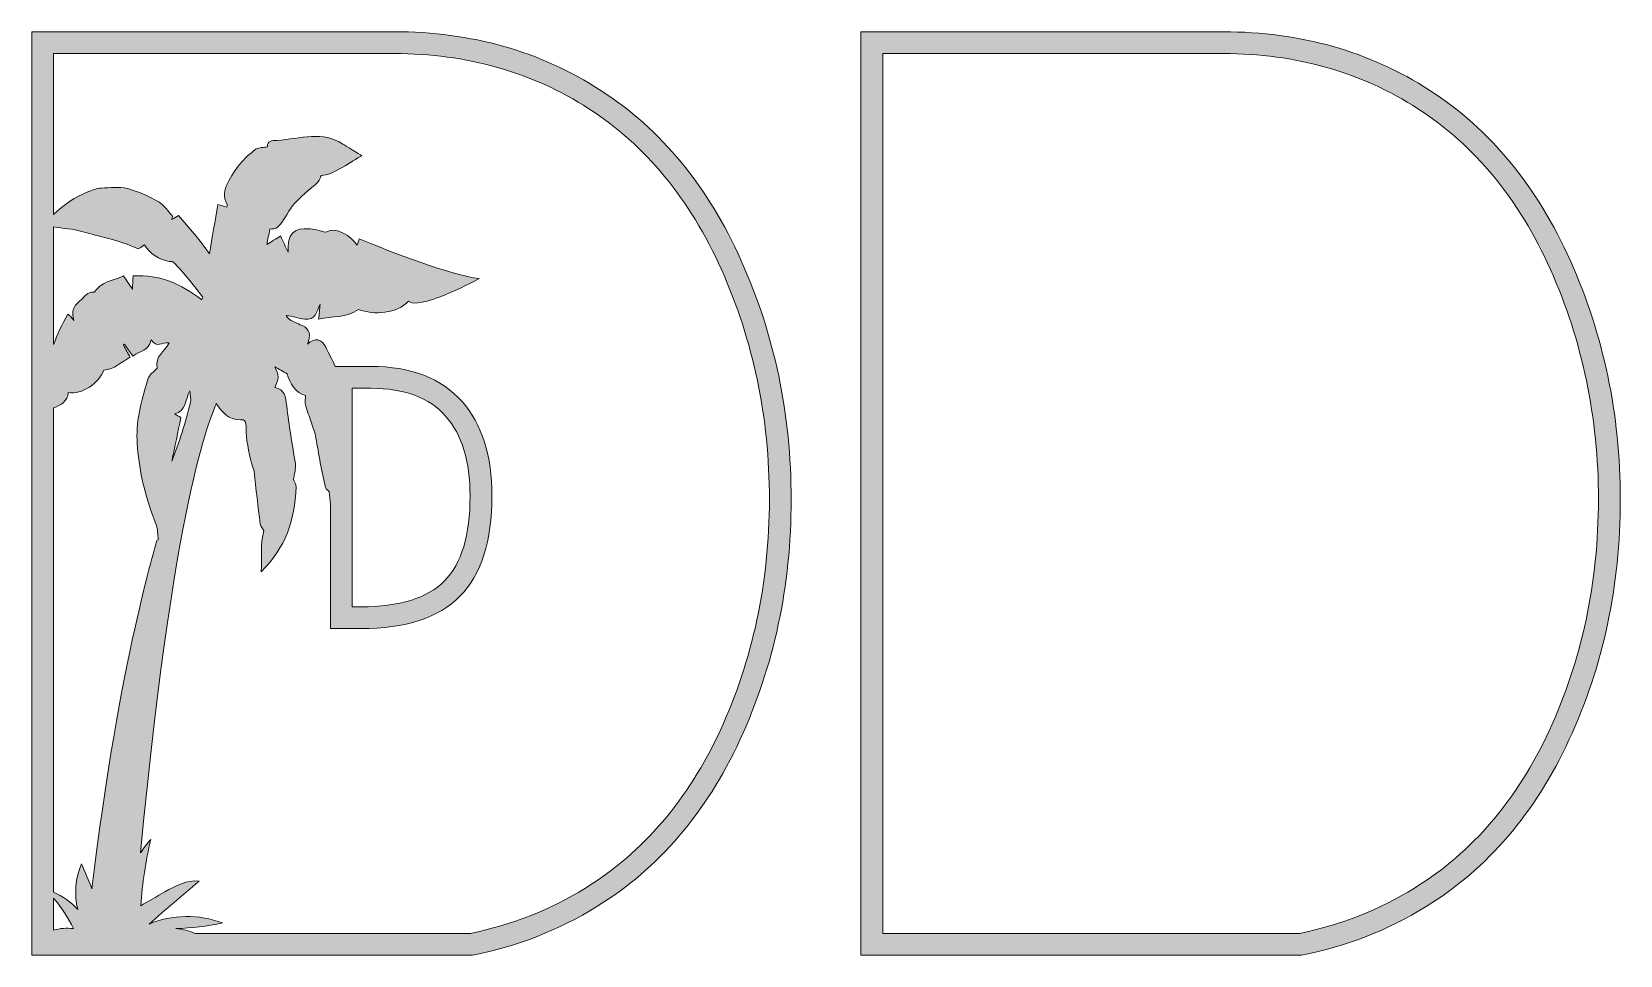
# Model space of a CAD drawing. Header units: millimetres. Extents: x 16 to 693, y 51 to 343.
# Drawn here: x 131.8 to 350.1, y 216.2 to 343.2 of the extents above; entities that cross this region are included whole.
import ezdxf

# ---------------------------------------------------------------- set-up
doc = ezdxf.new("R2010")
doc.units = ezdxf.units.MM
doc.header["$MEASUREMENT"] = 0
doc.layers.add('Layer 1', color=7, linetype='Continuous')

# ---------------------------------------------------------------- blocks, each defined once
blk = doc.blocks.new('block 11')
at = {"layer": 'Layer 1'}
h = blk.add_hatch(color=2, dxfattribs=at)
h.dxf.hatch_style = 2
edge = h.paths.add_edge_path()
edge.add_spline(control_points=[(295.53, 343.22), (295.53, 343.22), (245.72, 343.22), (245.72, 343.22), (245.72, 343.22), (245.72, 216.22), (245.72, 216.22), (245.72, 216.22), (306.3, 216.22), (306.3, 216.22), (312.46, 217.45), (318.16, 219.67), (323.4, 222.91), (331.89, 228.17), (338.44, 235.81), (343.05, 245.83), (347.75, 255.96), (350.1, 266.99), (350.1, 278.91), (350.1, 290.61), (347.81, 301.55), (343.24, 311.74), (338.67, 321.98), (332.23, 329.79), (323.92, 335.17), (315.61, 340.54), (306.15, 343.22), (295.53, 343.22), (295.53, 343.22), (295.53, 343.22), (295.53, 343.22)], knot_values=[0, 0, 0, 0, 1, 1, 1, 2, 2, 2, 3, 3, 3, 4, 4, 4, 5, 5, 5, 6, 6, 6, 7, 7, 7, 8, 8, 8, 9, 9, 9, 10, 10, 10, 10], degree=3, periodic=1)
edge = h.paths.add_edge_path()
edge.add_spline(control_points=[(295.53, 340.23), (305.51, 340.23), (314.52, 337.68), (322.29, 332.65), (330.07, 327.62), (336.2, 320.18), (340.51, 310.51), (344.88, 300.76), (347.1, 290.13), (347.1, 278.91), (347.1, 267.48), (344.82, 256.78), (340.32, 247.09), (335.99, 237.66), (329.76, 230.39), (321.83, 225.47), (317, 222.49), (311.68, 220.39), (306.01, 219.23), (306.01, 219.23), (248.73, 219.23), (248.73, 219.23), (248.73, 219.23), (248.73, 340.23), (248.73, 340.23), (248.73, 340.23), (295.53, 340.23), (295.53, 340.23)], knot_values=[0, 0, 0, 0, 0.352778, 0.352778, 0.352778, 0.705556, 0.705556, 0.705556, 1.058333, 1.058333, 1.058333, 1.411111, 1.411111, 1.411111, 1.763889, 1.763889, 1.763889, 2.116667, 2.116667, 2.116667, 2.469444, 2.469444, 2.469444, 2.822222, 2.822222, 2.822222, 3.175, 3.175, 3.175, 3.175], degree=3, periodic=0)
edge.add_line((295.53, 340.23), (295.53, 340.23))
at = {"layer": 'Layer 1', "lineweight": 0}
for points, knots in [([(295.53, 343.22), (295.53, 343.22), (245.72, 343.22), (245.72, 343.22), (245.72, 343.22), (245.72, 216.22), (245.72, 216.22), (245.72, 216.22), (306.3, 216.22), (306.3, 216.22), (312.46, 217.45), (318.16, 219.67), (323.4, 222.91), (331.89, 228.17), (338.44, 235.81), (343.05, 245.83), (347.75, 255.96), (350.1, 266.99), (350.1, 278.91), (350.1, 290.61), (347.81, 301.55), (343.24, 311.74), (338.67, 321.98), (332.23, 329.79), (323.92, 335.17), (315.61, 340.54), (306.15, 343.22), (295.53, 343.22), (295.53, 343.22), (295.53, 343.22), (295.53, 343.22)], [0, 0, 0, 0, 1, 1, 1, 2, 2, 2, 3, 3, 3, 4, 4, 4, 5, 5, 5, 6, 6, 6, 7, 7, 7, 8, 8, 8, 9, 9, 9, 10, 10, 10, 10]), ([(295.53, 340.23), (305.51, 340.23), (314.52, 337.68), (322.29, 332.65), (330.07, 327.62), (336.2, 320.18), (340.51, 310.51), (344.88, 300.76), (347.1, 290.13), (347.1, 278.91), (347.1, 267.48), (344.82, 256.78), (340.32, 247.09), (335.99, 237.66), (329.76, 230.39), (321.83, 225.47), (317, 222.49), (311.68, 220.39), (306.01, 219.23), (306.01, 219.23), (248.73, 219.23), (248.73, 219.23), (248.73, 219.23), (248.73, 340.23), (248.73, 340.23), (248.73, 340.23), (295.53, 340.23), (295.53, 340.23)], [0, 0, 0, 0, 1, 1, 1, 2, 2, 2, 3, 3, 3, 4, 4, 4, 5, 5, 5, 6, 6, 6, 7, 7, 7, 8, 8, 8, 9, 9, 9, 9])]:
    blk.add_open_spline(points, degree=3, knots=knots, dxfattribs=at)
blk = doc.blocks.new('block 12')
at = {"layer": 'Layer 1'}
h = blk.add_hatch(color=1, dxfattribs=at)
h.dxf.hatch_style = 2
edge = h.paths.add_edge_path()
edge.add_spline(control_points=[(229.28, 311.74), (224.72, 321.98), (218.27, 329.79), (209.96, 335.17), (201.65, 340.54), (192.19, 343.23), (181.57, 343.23), (181.57, 343.23), (131.76, 343.23), (131.76, 343.23), (131.76, 343.23), (131.76, 216.23), (131.76, 216.23), (131.76, 216.23), (192.34, 216.23), (192.34, 216.23), (198.49, 217.45), (204.19, 219.68), (209.44, 222.91), (217.92, 228.18), (224.48, 235.81), (229.09, 245.84), (233.79, 255.96), (236.14, 266.99), (236.14, 278.92), (236.14, 290.61), (233.85, 301.55), (229.28, 311.74)], knot_values=[0, 0, 0, 0, 1, 1, 1, 2, 2, 2, 3, 3, 3, 4, 4, 4, 5, 5, 5, 6, 6, 6, 7, 7, 7, 8, 8, 8, 9, 9, 9, 9], degree=3, periodic=1)
edge = h.paths.add_edge_path()
edge.add_spline(control_points=[(151.42, 290.69), (153, 290.96), (152.83, 292.64), (153.48, 293.83), (153.53, 293.38), (153.7, 292.67), (153.59, 292.26), (152.88, 289.45), (152.05, 286.83), (151, 284.16), (151.43, 286.16), (151.85, 288.16), (152.24, 290.17), (151.97, 290.34), (151.69, 290.51), (151.42, 290.69)], knot_values=[0, 0, 0, 0, 1, 1, 1, 2, 2, 2, 3, 3, 3, 4, 4, 4, 5, 5, 5, 5], degree=3, periodic=1)
edge = h.paths.add_edge_path()
edge.add_spline(control_points=[(145.7, 309.66), (145.67, 309.04), (145.63, 308.43), (145.61, 307.81), (145.19, 308.42), (144.77, 309.03), (144.36, 309.64), (142.85, 308.94), (141.31, 308.89), (140.34, 307.4), (139.3, 307.51), (139.1, 306.76), (138.33, 306.16), (137.44, 305.47), (137.18, 304.68), (137.55, 303.52), (137.41, 303.69), (137.24, 303.91), (137.11, 304.06), (136.97, 304.2), (136.87, 304.28), (136.74, 304.4), (135.92, 303.02), (135.28, 301.62), (134.76, 300.21), (134.76, 300.21), (134.76, 316.4), (134.76, 316.4), (136.08, 316.16), (137.38, 316.14), (138.78, 315.73), (141.02, 315.07), (143.49, 314.62), (145.71, 313.67), (145.91, 313.59), (146.25, 313.38), (146.45, 313.44), (146.8, 313.53), (146.96, 313.76), (147.24, 313.94), (147.96, 312.74), (149.32, 311.85), (150.67, 311.65), (150.88, 311.62), (151.05, 311.69), (151.15, 311.59), (151.98, 310.82), (152.71, 309.91), (153.41, 309.09), (154.1, 308.26), (154.66, 307.54), (155.29, 306.71), (155.23, 306.6), (155.18, 306.49), (155.12, 306.38), (152.2, 308.57), (149.4, 309.85), (145.7, 309.66)], knot_values=[0, 0, 0, 0, 1, 1, 1, 2, 2, 2, 3, 3, 3, 4, 4, 4, 5, 5, 5, 6, 6, 6, 7, 7, 7, 8, 8, 8, 9, 9, 9, 10, 10, 10, 11, 11, 11, 12, 12, 12, 13, 13, 13, 14, 14, 14, 15, 15, 15, 16, 16, 16, 17, 17, 17, 18, 18, 18, 19, 19, 19, 19], degree=3, periodic=1)
edge = h.paths.add_edge_path()
edge.add_spline(control_points=[(149.02, 296.98), (148.61, 296.52), (147.9, 296.05), (147.73, 295.46), (147.17, 293.55), (146.65, 291.73), (146.36, 289.79), (146.15, 288.34), (146.21, 286.87), (146.35, 285.42), (146.69, 281.98), (147.55, 278.79), (148.82, 275.57), (149.09, 274.9), (149.07, 274.08), (149.14, 273.36), (149.07, 273.33), (149.01, 273.3), (148.94, 273.27), (148.95, 272.77), (143.83, 257.32), (140.04, 225.36), (139.56, 226.5), (139.08, 227.65), (138.6, 228.79), (137.75, 226.83), (137.57, 224.59), (138.08, 222.52), (137.15, 223.52), (136.01, 224.33), (134.76, 224.9), (134.76, 224.9), (134.76, 291.49), (134.76, 291.49), (135.8, 291.86), (136.7, 292.45), (136.76, 293.6), (138.63, 293.27), (141.04, 294.94), (141.65, 296.69), (143.17, 296.75), (144, 297.83), (145.3, 298.46), (144.98, 299.03), (144.66, 299.58), (144.36, 300.15), (144.4, 300.19), (144.44, 300.24), (144.49, 300.28), (144.86, 299.72), (145.27, 299.18), (145.65, 298.62), (146.79, 299.45), (147.72, 299.26), (148.17, 300.84), (149.08, 299.64), (149.47, 300.59), (150.65, 300.44), (150, 299.06), (148.65, 298.71), (149.02, 296.98)], knot_values=[0, 0, 0, 0, 1, 1, 1, 2, 2, 2, 3, 3, 3, 4, 4, 4, 5, 5, 5, 6, 6, 6, 7, 7, 7, 8, 8, 8, 9, 9, 9, 10, 10, 10, 11, 11, 11, 12, 12, 12, 13, 13, 13, 14, 14, 14, 15, 15, 15, 16, 16, 16, 17, 17, 17, 18, 18, 18, 19, 19, 19, 20, 20, 20, 20], degree=3, periodic=1)
edge = h.paths.add_edge_path()
edge.add_spline(control_points=[(134.76, 224.08), (135.85, 222.81), (136.76, 221.4), (137.49, 219.89), (136.58, 220.01), (135.65, 219.93), (134.76, 219.67), (134.76, 219.67), (134.76, 224.08), (134.76, 224.08)], knot_values=[0, 0, 0, 0, 1, 1, 1, 2, 2, 2, 3, 3, 3, 3], degree=3, periodic=1)
edge = h.paths.add_edge_path()
edge.add_spline(control_points=[(226.36, 247.09), (222.02, 237.66), (215.8, 230.39), (207.87, 225.47), (203.04, 222.49), (197.72, 220.39), (192.05, 219.23), (192.05, 219.23), (154.23, 219.23), (154.23, 219.23), (153.38, 219.58), (152.49, 219.81), (151.57, 219.89), (153.73, 219.95), (155.87, 220.21), (157.97, 220.67), (154.75, 221.89), (151.06, 221.84), (147.88, 220.52), (150.17, 222.48), (152.46, 224.44), (154.76, 226.4), (153.11, 226.63), (151.52, 225.77), (150.07, 224.94), (148.97, 224.31), (147.86, 223.68), (146.76, 223.04), (146.96, 226.11), (147.42, 229.16), (148.13, 232.16), (147.62, 231.57), (147.15, 230.95), (146.7, 230.32), (151.79, 283.07), (156.71, 290.36), (157.11, 292.12), (157.96, 290.87), (158.76, 289.83), (160.44, 289.88), (161.08, 289.9), (161.25, 289.65), (161.21, 288.62), (161.16, 287.39), (161.63, 285.29), (161.96, 283.89), (162.03, 283.56), (162.27, 283.14), (162.31, 282.79), (162.6, 280.36), (162.84, 277.93), (163.17, 275.51), (163.22, 275.15), (163.48, 274.93), (163.65, 274.63), (163.16, 272.75), (163.43, 270.87), (163.29, 268.95), (166.71, 272.43), (167.87, 275.82), (168.11, 280.66), (168.12, 280.99), (167.84, 281.35), (167.75, 281.66), (167.83, 282.37), (168.11, 283.13), (167.99, 283.83), (167.57, 286.45), (167.11, 289.14), (166.8, 291.73), (166.64, 293.02), (166.55, 294.07), (165.16, 294.3), (165.33, 294.76), (165.65, 295.21), (165.65, 295.72), (165.65, 296.23), (165.33, 296.67), (165.17, 297.14), (165.73, 296.82), (166.3, 296.51), (166.86, 296.19), (167.25, 294.93), (168, 293.51), (169.39, 293.22), (169.4, 292.82), (169.28, 292.28), (169.38, 291.91), (169.6, 291.06), (169.94, 290.34), (170.19, 289.51), (170.41, 288.8), (170.7, 288.13), (170.82, 287.39), (171.21, 285.1), (171.59, 282.79), (172.14, 280.53), (172.19, 280.29), (172.59, 280.19), (172.62, 279.95), (172.69, 279.37), (172.76, 278.8), (172.83, 278.22), (172.83, 278.22), (172.83, 264.14), (172.83, 264.14), (172.83, 264.14), (172.83, 261.14), (172.83, 261.14), (172.83, 261.14), (175.82, 261.14), (175.82, 261.14), (175.82, 261.14), (177, 261.14), (177, 261.14), (183.12, 261.14), (187.7, 262.64), (190.62, 265.6), (193.54, 268.55), (195.02, 273.2), (195.02, 279.42), (195.02, 284.91), (193.63, 289.26), (190.91, 292.36), (188.08, 295.57), (183.86, 297.2), (178.37, 297.2), (178.37, 297.2), (175.82, 297.2), (175.82, 297.2), (175.82, 297.2), (173.48, 297.2), (173.48, 297.2), (173.07, 298.07), (172.63, 298.94), (172.17, 299.86), (171.61, 300.95), (170.72, 301.3), (169.66, 300.25), (170.14, 301.46), (170.02, 302.34), (168.91, 302.83), (168.16, 303.16), (167.78, 303.28), (167.19, 303.65), (166.92, 303.82), (166.91, 304), (166.73, 304.22), (167.6, 304.11), (168.44, 303.81), (169.31, 303.69), (170.67, 303.51), (170.97, 304.71), (171.39, 305.77), (171.34, 305.08), (171.27, 304.39), (171.18, 303.7), (173.11, 304.14), (174.98, 303.84), (176.67, 305.04), (178.72, 304.23), (182.04, 304.44), (183.56, 306.19), (184.83, 304.88), (191.94, 308.56), (193.26, 309.28), (189.44, 309.77), (181.25, 312.82), (176.78, 314.77), (176.68, 314.47), (176.59, 314.17), (176.49, 313.88), (175.61, 315.04), (173.7, 316.56), (172.19, 315.67), (171.37, 315.8), (170.93, 316.04), (170.03, 316.12), (167.66, 316.32), (166.92, 315.42), (167.01, 312.91), (166.65, 313.65), (166.31, 314.4), (165.96, 315.14), (165.32, 314.74), (164.7, 314.34), (164.05, 313.97), (164.21, 314.67), (164.34, 315.37), (164.48, 316.07), (164.82, 316.13), (165.31, 316.09), (165.56, 316.34), (166.37, 317.14), (166.9, 318.39), (167.57, 319.23), (168.63, 320.54), (169.97, 321.5), (171.14, 322.6), (171.35, 322.8), (171.45, 323.46), (171.57, 323.46), (173.1, 323.48), (175.87, 325.52), (177.11, 326.17), (176.88, 326.34), (174.72, 327.63), (174.52, 327.77), (171.72, 329.63), (168.8, 328.52), (165.43, 328.28), (164.8, 328.24), (164.1, 328.28), (164.15, 327.42), (163.63, 327.28), (163.04, 327.38), (162.58, 327.06), (160.82, 325.86), (159.72, 324.36), (158.69, 322.44), (158.2, 321.51), (158.01, 320.52), (158.61, 319.49), (158.65, 319.43), (158.61, 319.19), (158.59, 319.11), (158.17, 319.23), (157.75, 319.37), (157.33, 319.49), (157.01, 317.21), (156.5, 314.96), (156.2, 312.67), (154.91, 314.55), (153.41, 316.24), (151.94, 317.98), (151.62, 317.79), (151.31, 317.6), (150.99, 317.41), (151.04, 317.55), (151.09, 317.68), (151.13, 317.83), (150.57, 318.45), (149.9, 319.43), (149.21, 319.82), (147.82, 320.62), (146.4, 321.29), (144.95, 321.65), (143.63, 321.97), (142.58, 321.78), (141.31, 321.72), (140.67, 321.68), (140.14, 321.47), (139.54, 321.24), (137.67, 320.51), (136.15, 319.44), (134.77, 318.11), (134.77, 318.11), (134.77, 340.23), (134.77, 340.23), (134.77, 340.23), (181.58, 340.23), (181.58, 340.23), (191.56, 340.23), (200.56, 337.68), (208.34, 332.65), (216.12, 327.62), (222.25, 320.18), (226.56, 310.51), (230.93, 300.76), (233.15, 290.13), (233.15, 278.91), (233.14, 267.48), (230.86, 256.78), (226.36, 247.09)], knot_values=[0, 0, 0, 0, 1, 1, 1, 2, 2, 2, 3, 3, 3, 4, 4, 4, 5, 5, 5, 6, 6, 6, 7, 7, 7, 8, 8, 8, 9, 9, 9, 10, 10, 10, 11, 11, 11, 12, 12, 12, 13, 13, 13, 14, 14, 14, 15, 15, 15, 16, 16, 16, 17, 17, 17, 18, 18, 18, 19, 19, 19, 20, 20, 20, 21, 21, 21, 22, 22, 22, 23, 23, 23, 24, 24, 24, 25, 25, 25, 26, 26, 26, 27, 27, 27, 28, 28, 28, 29, 29, 29, 30, 30, 30, 31, 31, 31, 32, 32, 32, 33, 33, 33, 34, 34, 34, 35, 35, 35, 36, 36, 36, 37, 37, 37, 38, 38, 38, 39, 39, 39, 40, 40, 40, 41, 41, 41, 42, 42, 42, 43, 43, 43, 44, 44, 44, 45, 45, 45, 46, 46, 46, 47, 47, 47, 48, 48, 48, 49, 49, 49, 50, 50, 50, 51, 51, 51, 52, 52, 52, 53, 53, 53, 54, 54, 54, 55, 55, 55, 56, 56, 56, 57, 57, 57, 58, 58, 58, 59, 59, 59, 60, 60, 60, 61, 61, 61, 62, 62, 62, 63, 63, 63, 64, 64, 64, 65, 65, 65, 66, 66, 66, 67, 67, 67, 68, 68, 68, 69, 69, 69, 70, 70, 70, 71, 71, 71, 72, 72, 72, 73, 73, 73, 74, 74, 74, 75, 75, 75, 76, 76, 76, 77, 77, 77, 78, 78, 78, 79, 79, 79, 80, 80, 80, 81, 81, 81, 82, 82, 82, 83, 83, 83, 84, 84, 84, 85, 85, 85, 86, 86, 86, 87, 87, 87, 88, 88, 88, 89, 89, 89, 90, 90, 90, 91, 91, 91, 91], degree=3, periodic=1)
edge = h.paths.add_edge_path()
edge.add_spline(control_points=[(175.82, 264.14), (175.82, 264.14), (175.82, 294.19), (175.82, 294.19), (175.82, 294.19), (178.37, 294.19), (178.37, 294.19), (182.98, 294.19), (186.41, 292.92), (188.65, 290.37), (190.89, 287.82), (192.01, 284.17), (192.01, 279.41), (192.01, 273.98), (190.84, 270.08), (188.49, 267.7), (186.14, 265.32), (182.31, 264.14), (177, 264.14), (177, 264.14), (175.82, 264.14), (175.82, 264.14)], knot_values=[0, 0, 0, 0, 1, 1, 1, 2, 2, 2, 3, 3, 3, 4, 4, 4, 5, 5, 5, 6, 6, 6, 7, 7, 7, 7], degree=3, periodic=1)
at = {"layer": 'Layer 1', "lineweight": 0}
for points, knots in [([(229.28, 311.74), (224.72, 321.98), (218.27, 329.79), (209.96, 335.17), (201.65, 340.54), (192.19, 343.23), (181.57, 343.23), (181.57, 343.23), (131.76, 343.23), (131.76, 343.23), (131.76, 343.23), (131.76, 216.23), (131.76, 216.23), (131.76, 216.23), (192.34, 216.23), (192.34, 216.23), (198.49, 217.45), (204.19, 219.68), (209.44, 222.91), (217.92, 228.18), (224.48, 235.81), (229.09, 245.84), (233.79, 255.96), (236.14, 266.99), (236.14, 278.92), (236.14, 290.61), (233.85, 301.55), (229.28, 311.74)], [0, 0, 0, 0, 1, 1, 1, 2, 2, 2, 3, 3, 3, 4, 4, 4, 5, 5, 5, 6, 6, 6, 7, 7, 7, 8, 8, 8, 9, 9, 9, 9]), ([(226.36, 247.09), (222.02, 237.66), (215.8, 230.39), (207.87, 225.47), (203.04, 222.49), (197.72, 220.39), (192.05, 219.23), (192.05, 219.23), (154.23, 219.23), (154.23, 219.23), (153.38, 219.58), (152.49, 219.81), (151.57, 219.89), (153.73, 219.95), (155.87, 220.21), (157.97, 220.67), (154.75, 221.89), (151.06, 221.84), (147.88, 220.52), (150.17, 222.48), (152.46, 224.44), (154.76, 226.4), (153.11, 226.63), (151.52, 225.77), (150.07, 224.94), (148.97, 224.31), (147.86, 223.68), (146.76, 223.04), (146.96, 226.11), (147.42, 229.16), (148.13, 232.16), (147.62, 231.57), (147.15, 230.95), (146.7, 230.32), (151.79, 283.07), (156.71, 290.36), (157.11, 292.12), (157.96, 290.87), (158.76, 289.83), (160.44, 289.88), (161.08, 289.9), (161.25, 289.65), (161.21, 288.62), (161.16, 287.39), (161.63, 285.29), (161.96, 283.89), (162.03, 283.56), (162.27, 283.14), (162.31, 282.79), (162.6, 280.36), (162.84, 277.93), (163.17, 275.51), (163.22, 275.15), (163.48, 274.93), (163.65, 274.63), (163.16, 272.75), (163.43, 270.87), (163.29, 268.95), (166.71, 272.43), (167.87, 275.82), (168.11, 280.66), (168.12, 280.99), (167.84, 281.35), (167.75, 281.66), (167.83, 282.37), (168.11, 283.13), (167.99, 283.83), (167.57, 286.45), (167.11, 289.14), (166.8, 291.73), (166.64, 293.02), (166.55, 294.07), (165.16, 294.3), (165.33, 294.76), (165.65, 295.21), (165.65, 295.72), (165.65, 296.23), (165.33, 296.67), (165.17, 297.14), (165.73, 296.82), (166.3, 296.51), (166.86, 296.19), (167.25, 294.93), (168, 293.51), (169.39, 293.22), (169.4, 292.82), (169.28, 292.28), (169.38, 291.91), (169.6, 291.06), (169.94, 290.34), (170.19, 289.51), (170.41, 288.8), (170.7, 288.13), (170.82, 287.39), (171.21, 285.1), (171.59, 282.79), (172.14, 280.53), (172.19, 280.29), (172.59, 280.19), (172.62, 279.95), (172.69, 279.37), (172.76, 278.8), (172.83, 278.22), (172.83, 278.22), (172.83, 264.14), (172.83, 264.14), (172.83, 264.14), (172.83, 261.14), (172.83, 261.14), (172.83, 261.14), (175.82, 261.14), (175.82, 261.14), (175.82, 261.14), (177, 261.14), (177, 261.14), (183.12, 261.14), (187.7, 262.64), (190.62, 265.6), (193.54, 268.55), (195.02, 273.2), (195.02, 279.42), (195.02, 284.91), (193.63, 289.26), (190.91, 292.36), (188.08, 295.57), (183.86, 297.2), (178.37, 297.2), (178.37, 297.2), (175.82, 297.2), (175.82, 297.2), (175.82, 297.2), (173.48, 297.2), (173.48, 297.2), (173.07, 298.07), (172.63, 298.94), (172.17, 299.86), (171.61, 300.95), (170.72, 301.3), (169.66, 300.25), (170.14, 301.46), (170.02, 302.34), (168.91, 302.83), (168.16, 303.16), (167.78, 303.28), (167.19, 303.65), (166.92, 303.82), (166.91, 304), (166.73, 304.22), (167.6, 304.11), (168.44, 303.81), (169.31, 303.69), (170.67, 303.51), (170.97, 304.71), (171.39, 305.77), (171.34, 305.08), (171.27, 304.39), (171.18, 303.7), (173.11, 304.14), (174.98, 303.84), (176.67, 305.04), (178.72, 304.23), (182.04, 304.44), (183.56, 306.19), (184.83, 304.88), (191.94, 308.56), (193.26, 309.28), (189.44, 309.77), (181.25, 312.82), (176.78, 314.77), (176.68, 314.47), (176.59, 314.17), (176.49, 313.88), (175.61, 315.04), (173.7, 316.56), (172.19, 315.67), (171.37, 315.8), (170.93, 316.04), (170.03, 316.12), (167.66, 316.32), (166.92, 315.42), (167.01, 312.91), (166.65, 313.65), (166.31, 314.4), (165.96, 315.14), (165.32, 314.74), (164.7, 314.34), (164.05, 313.97), (164.21, 314.67), (164.34, 315.37), (164.48, 316.07), (164.82, 316.13), (165.31, 316.09), (165.56, 316.34), (166.37, 317.14), (166.9, 318.39), (167.57, 319.23), (168.63, 320.54), (169.97, 321.5), (171.14, 322.6), (171.35, 322.8), (171.45, 323.46), (171.57, 323.46), (173.1, 323.48), (175.87, 325.52), (177.11, 326.17), (176.88, 326.34), (174.72, 327.63), (174.52, 327.77), (171.72, 329.63), (168.8, 328.52), (165.43, 328.28), (164.8, 328.24), (164.1, 328.28), (164.15, 327.42), (163.63, 327.28), (163.04, 327.38), (162.58, 327.06), (160.82, 325.86), (159.72, 324.36), (158.69, 322.44), (158.2, 321.51), (158.01, 320.52), (158.61, 319.49), (158.65, 319.43), (158.61, 319.19), (158.59, 319.11), (158.17, 319.23), (157.75, 319.37), (157.33, 319.49), (157.01, 317.21), (156.5, 314.96), (156.2, 312.67), (154.91, 314.55), (153.41, 316.24), (151.94, 317.98), (151.62, 317.79), (151.31, 317.6), (150.99, 317.41), (151.04, 317.55), (151.09, 317.68), (151.13, 317.83), (150.57, 318.45), (149.9, 319.43), (149.21, 319.82), (147.82, 320.62), (146.4, 321.29), (144.95, 321.65), (143.63, 321.97), (142.58, 321.78), (141.31, 321.72), (140.67, 321.68), (140.14, 321.47), (139.54, 321.24), (137.67, 320.51), (136.15, 319.44), (134.77, 318.11), (134.77, 318.11), (134.77, 340.23), (134.77, 340.23), (134.77, 340.23), (181.58, 340.23), (181.58, 340.23), (191.56, 340.23), (200.56, 337.68), (208.34, 332.65), (216.12, 327.62), (222.25, 320.18), (226.56, 310.51), (230.93, 300.76), (233.15, 290.13), (233.15, 278.91), (233.14, 267.48), (230.86, 256.78), (226.36, 247.09)], [0, 0, 0, 0, 1, 1, 1, 2, 2, 2, 3, 3, 3, 4, 4, 4, 5, 5, 5, 6, 6, 6, 7, 7, 7, 8, 8, 8, 9, 9, 9, 10, 10, 10, 11, 11, 11, 12, 12, 12, 13, 13, 13, 14, 14, 14, 15, 15, 15, 16, 16, 16, 17, 17, 17, 18, 18, 18, 19, 19, 19, 20, 20, 20, 21, 21, 21, 22, 22, 22, 23, 23, 23, 24, 24, 24, 25, 25, 25, 26, 26, 26, 27, 27, 27, 28, 28, 28, 29, 29, 29, 30, 30, 30, 31, 31, 31, 32, 32, 32, 33, 33, 33, 34, 34, 34, 35, 35, 35, 36, 36, 36, 37, 37, 37, 38, 38, 38, 39, 39, 39, 40, 40, 40, 41, 41, 41, 42, 42, 42, 43, 43, 43, 44, 44, 44, 45, 45, 45, 46, 46, 46, 47, 47, 47, 48, 48, 48, 49, 49, 49, 50, 50, 50, 51, 51, 51, 52, 52, 52, 53, 53, 53, 54, 54, 54, 55, 55, 55, 56, 56, 56, 57, 57, 57, 58, 58, 58, 59, 59, 59, 60, 60, 60, 61, 61, 61, 62, 62, 62, 63, 63, 63, 64, 64, 64, 65, 65, 65, 66, 66, 66, 67, 67, 67, 68, 68, 68, 69, 69, 69, 70, 70, 70, 71, 71, 71, 72, 72, 72, 73, 73, 73, 74, 74, 74, 75, 75, 75, 76, 76, 76, 77, 77, 77, 78, 78, 78, 79, 79, 79, 80, 80, 80, 81, 81, 81, 82, 82, 82, 83, 83, 83, 84, 84, 84, 85, 85, 85, 86, 86, 86, 87, 87, 87, 88, 88, 88, 89, 89, 89, 90, 90, 90, 91, 91, 91, 91]), ([(145.7, 309.66), (145.67, 309.04), (145.63, 308.43), (145.61, 307.81), (145.19, 308.42), (144.77, 309.03), (144.36, 309.64), (142.85, 308.94), (141.31, 308.89), (140.34, 307.4), (139.3, 307.51), (139.1, 306.76), (138.33, 306.16), (137.44, 305.47), (137.18, 304.68), (137.55, 303.52), (137.41, 303.69), (137.24, 303.91), (137.11, 304.06), (136.97, 304.2), (136.87, 304.28), (136.74, 304.4), (135.92, 303.02), (135.28, 301.62), (134.76, 300.21), (134.76, 300.21), (134.76, 316.4), (134.76, 316.4), (136.08, 316.16), (137.38, 316.14), (138.78, 315.73), (141.02, 315.07), (143.49, 314.62), (145.71, 313.67), (145.91, 313.59), (146.25, 313.38), (146.45, 313.44), (146.8, 313.53), (146.96, 313.76), (147.24, 313.94), (147.96, 312.74), (149.32, 311.85), (150.67, 311.65), (150.88, 311.62), (151.05, 311.69), (151.15, 311.59), (151.98, 310.82), (152.71, 309.91), (153.41, 309.09), (154.1, 308.26), (154.66, 307.54), (155.29, 306.71), (155.23, 306.6), (155.18, 306.49), (155.12, 306.38), (152.2, 308.57), (149.4, 309.85), (145.7, 309.66)], [0, 0, 0, 0, 1, 1, 1, 2, 2, 2, 3, 3, 3, 4, 4, 4, 5, 5, 5, 6, 6, 6, 7, 7, 7, 8, 8, 8, 9, 9, 9, 10, 10, 10, 11, 11, 11, 12, 12, 12, 13, 13, 13, 14, 14, 14, 15, 15, 15, 16, 16, 16, 17, 17, 17, 18, 18, 18, 19, 19, 19, 19]), ([(149.02, 296.98), (148.61, 296.52), (147.9, 296.05), (147.73, 295.46), (147.17, 293.55), (146.65, 291.73), (146.36, 289.79), (146.15, 288.34), (146.21, 286.87), (146.35, 285.42), (146.69, 281.98), (147.55, 278.79), (148.82, 275.57), (149.09, 274.9), (149.07, 274.08), (149.14, 273.36), (149.07, 273.33), (149.01, 273.3), (148.94, 273.27), (148.95, 272.77), (143.83, 257.32), (140.04, 225.36), (139.56, 226.5), (139.08, 227.65), (138.6, 228.79), (137.75, 226.83), (137.57, 224.59), (138.08, 222.52), (137.15, 223.52), (136.01, 224.33), (134.76, 224.9), (134.76, 224.9), (134.76, 291.49), (134.76, 291.49), (135.8, 291.86), (136.7, 292.45), (136.76, 293.6), (138.63, 293.27), (141.04, 294.94), (141.65, 296.69), (143.17, 296.75), (144, 297.83), (145.3, 298.46), (144.98, 299.03), (144.66, 299.58), (144.36, 300.15), (144.4, 300.19), (144.44, 300.24), (144.49, 300.28), (144.86, 299.72), (145.27, 299.18), (145.65, 298.62), (146.79, 299.45), (147.72, 299.26), (148.17, 300.84), (149.08, 299.64), (149.47, 300.59), (150.65, 300.44), (150, 299.06), (148.65, 298.71), (149.02, 296.98)], [0, 0, 0, 0, 1, 1, 1, 2, 2, 2, 3, 3, 3, 4, 4, 4, 5, 5, 5, 6, 6, 6, 7, 7, 7, 8, 8, 8, 9, 9, 9, 10, 10, 10, 11, 11, 11, 12, 12, 12, 13, 13, 13, 14, 14, 14, 15, 15, 15, 16, 16, 16, 17, 17, 17, 18, 18, 18, 19, 19, 19, 20, 20, 20, 20]), ([(151.42, 290.69), (153, 290.96), (152.83, 292.64), (153.48, 293.83), (153.53, 293.38), (153.7, 292.67), (153.59, 292.26), (152.88, 289.45), (152.05, 286.83), (151, 284.16), (151.43, 286.16), (151.85, 288.16), (152.24, 290.17), (151.97, 290.34), (151.69, 290.51), (151.42, 290.69)], [0, 0, 0, 0, 1, 1, 1, 2, 2, 2, 3, 3, 3, 4, 4, 4, 5, 5, 5, 5]), ([(175.82, 264.14), (175.82, 264.14), (175.82, 294.19), (175.82, 294.19), (175.82, 294.19), (178.37, 294.19), (178.37, 294.19), (182.98, 294.19), (186.41, 292.92), (188.65, 290.37), (190.89, 287.82), (192.01, 284.17), (192.01, 279.41), (192.01, 273.98), (190.84, 270.08), (188.49, 267.7), (186.14, 265.32), (182.31, 264.14), (177, 264.14), (177, 264.14), (175.82, 264.14), (175.82, 264.14)], [0, 0, 0, 0, 1, 1, 1, 2, 2, 2, 3, 3, 3, 4, 4, 4, 5, 5, 5, 6, 6, 6, 7, 7, 7, 7]), ([(134.76, 224.08), (135.85, 222.81), (136.76, 221.4), (137.49, 219.89), (136.58, 220.01), (135.65, 219.93), (134.76, 219.67), (134.76, 219.67), (134.76, 224.08), (134.76, 224.08)], [0, 0, 0, 0, 1, 1, 1, 2, 2, 2, 3, 3, 3, 3])]:
    blk.add_open_spline(points, degree=3, knots=knots, dxfattribs=at)

msp = doc.modelspace()

# ---------------------------------------------------------------- block references
at = {"layer": 'Layer 1'}
for name in ['block 12', 'block 11']:
    msp.add_blockref(name, (0, 0), dxfattribs=at)

doc.saveas('drawing.dxf')
